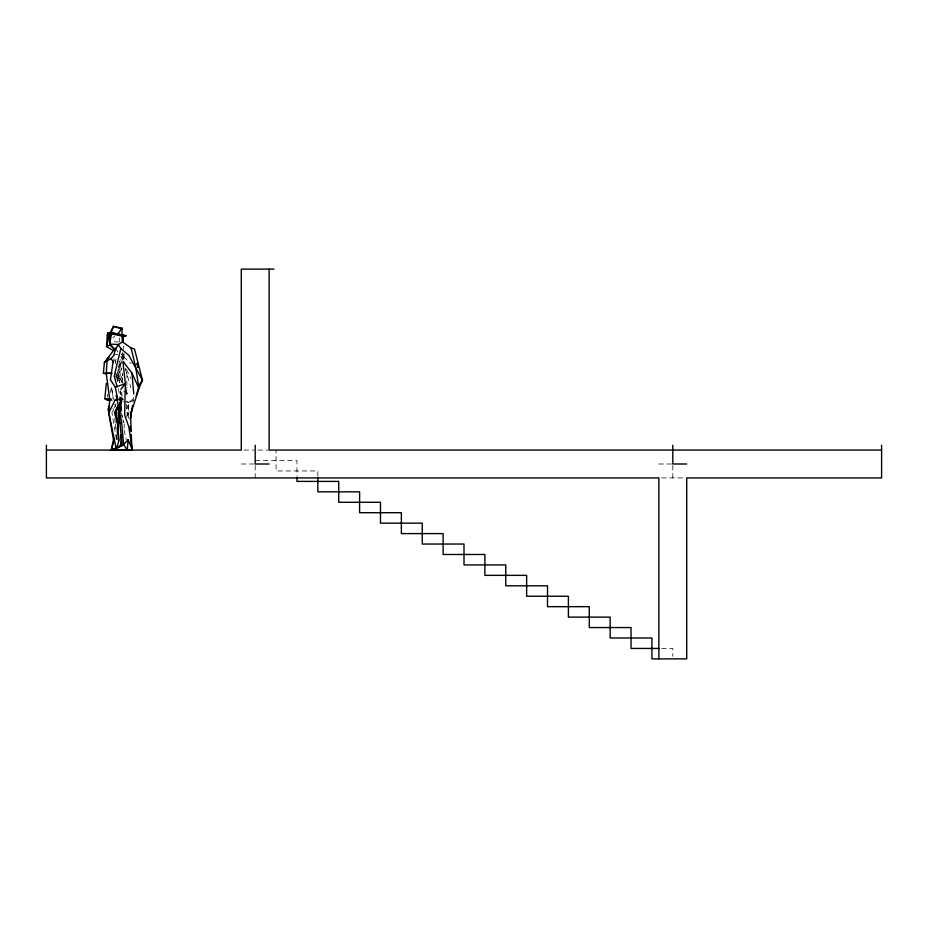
<?xml version="1.0" encoding="UTF-8"?>
<svg xmlns="http://www.w3.org/2000/svg" width="928" height="928" viewBox="0 0 928 928"><rect width="100%" height="100%" fill="white"/><g stroke="black" fill="none" stroke-linecap="round" stroke-linejoin="round"><path stroke-width="0.7" stroke-dasharray="4.64 3.48" d="M126.452 390.862L126.8 394.191L126.846 387.046M126.858 385.619L126.95 374.181L125.767 368.787M117.868 370.017L119.202 380.84L120.338 383.426M124.132 428.063L124.248 423.806M128.319 418.261L128.841 402.439L135.094 397.103M123.726 353.765L123.459 359.345L121.742 353.904L123.702 359.322L120.918 356.19M120.547 413.122L121.696 399.632L118.97 399.945M121.8 382.359L122.821 374.077M126.776 417.113L128.841 402.439L133.412 400.432M115.258 363.753L116.104 358.034M132.971 401.986L134.084 394.852M119.445 406.012L120.211 401.418L128.841 402.439L126.649 408.946M119.422 405.432L120.628 400.548L120.733 412.403M110.119 392.718L111.592 387.533L113.32 399.26L111.592 387.533M122.635 350.03L124.062 346.794L121.928 345.46M127.356 415.802L129.7 410.582M119.236 404.283L122.16 399.771L121.649 387.8M116.278 403.622L111.928 412.647L116.406 439.478M118.506 366.862L123.621 357.094L123.331 354.438M119.642 403.054L120.918 400.652M116.998 379.274L119.202 380.84L120.617 379.042L119.062 363.973M112.845 337.896L114.817 336.064M117.647 399.249L120.153 398.448L123.981 401.047L120.106 401.035M119.84 400.409L122.16 399.771L120.118 391.43M119.155 400.142L121.696 399.632L120.791 410.826L123.9 422.507L122.856 419.792M113.982 354.983L117.798 354.322M109.713 399.411L111.963 399.052L109.69 398.982M110.165 400.618L112.392 400.583M244.064 450.08L253.808 450.08M257.984 450.08L267.728 450.08M255.2 460.52L296.96 460.52L296.96 476.18M241.28 464L253.808 464M658.88 464L671.408 464M661.664 477.92L685.328 477.92M661.664 648.44L672.8 648.44L672.8 656.27M118.807 342.003L114.063 341.701L112.369 339.868M115.501 376.814L120.617 379.042L122.368 382.997M119.689 397.184L125.408 400.467M126.556 401.128L128.841 402.439M123.749 391.187L127.043 393.542L126.428 390.769L127.043 393.542M123.621 357.094L131.358 363.637M113.448 358.742L115.884 361.932M123.018 383.078L115.722 373.346L117.752 381.686M115.652 348.023L118.378 352.884M120.837 356.781L122.136 359.194M118.424 366.954L122.867 375.736L119.445 361.085L121.73 370.11M126.475 369.506L130.802 378.415M120.617 379.042L117.798 372.87L119.202 380.84M116.255 374.657L119.492 382.545M118.088 368.683L123.134 381.42M117.23 372.035L118.192 374.576M112.938 408.343L113.866 410.918M114.805 404.225L115.675 406.661M125.222 368.509L130.906 387.591M120.71 359.646L121.951 363.811M124.097 430.047L126.231 439.605M115.965 374.738L116.464 377.522M118.424 388.693L120.153 398.448M122.38 352.408L123.668 360.203M114.724 418.841L115.176 423.04M115.327 424.444L115.942 430.035M116.557 435.638L117.021 439.837M126.405 390.062L126.8 394.191M119.202 337.873L119.561 341.62M116.731 434.698L117.114 438.932M126.382 404.202L127.333 415.373M120.211 401.418L120.431 405.756M120.512 407.206L120.733 411.545M120.791 390.63L122.032 417.124M107.37 394.249L107.381 397.01M124.074 353.464L124.097 362.802M672.8 465.392L672.8 477.92M317.84 476.18L317.84 470.96L276.08 470.96L276.08 450.08M255.2 465.392L255.2 477.92M122.624 399.121L118.691 399.759L122.635 399.121"/><path stroke-width="1.39" d="M116.51 407.67L116.998 421.66M114.562 450.196L110.397 450.138L120.907 446.24L121.174 434.687M119.26 407.16L118.912 421.567L120.57 423.574M123.331 341.4L123.157 335.959L123.331 341.4L118.285 344.543L115.118 349.879L109.701 344.88L110.026 333.523L112.01 333.906M117.392 433.666L117.717 422.205L115.292 412.774L118.111 406.708M116.162 448.676L108.808 412.751L109.713 399.411L106.244 373.323L107.068 360.864L111 358.626L113.982 354.983L115.316 349.415M121.881 334.764L122.136 328.234L113.46 326.389L110.235 332.688L123.83 335.194L123.018 334.973M120.907 446.24L121.208 442.088M121.51 437.935L121.719 435.174M128.157 439.71L127.217 450.01L113.112 450.022L123.552 444.524L128.157 439.71L132.252 449.697L127.217 450.01L123.552 444.524L121.626 422.217L116.267 395.212L117.264 399.191M106.175 373.822L103.368 373.323L104.388 362.477L114.782 348.812M107.915 400.49L104.829 398.727L106.302 383.357M116.534 448.781L116.824 446.24M110.026 333.523L111.406 333.836L109.701 344.88M113.216 360.888L110.432 379.83L115.292 387.173L117.404 397.834M131.857 409.12L130.291 419.108L132.518 405.768M112.845 448.433L111.128 450.324L113.471 439.872L108.077 409.004L109.539 405.269M116.499 347.513L115.118 349.879L110.107 344.102L118.285 344.543L120.826 348.499L114.225 376.118L117.102 386.64L115.292 387.173M119.12 406.65L118.517 409.097L122.171 445.846M116.719 448.734L118.738 440.835L117.717 422.205M136.138 396.21L139.014 385.978M111.128 450.324L114.573 439.083L113.471 439.872M111.082 332.734L113.46 326.389L122.067 328.953L122.136 328.234L117.694 333.987L111.801 332.816L107.474 333.21M108.808 412.751L115.142 400.038L117.647 399.249M118.738 440.835L117.891 425.824L114.515 412.647L118.355 405.443M107.938 332.943L110.386 332.792M139.374 384.691L142.46 380.225L134.479 348.951L131.103 348.046L122.415 341.864L121.997 336.006L111.406 333.836M120.93 389.331L125.35 383.566L122.89 361.236L131.95 373.044L138.98 388.472L130.57 414.34L131.208 431.659M107.242 359.101L109.121 357.326M119.062 446.67L121.394 445.185M116.974 447.795L121.475 445.069M104.388 362.477L107.068 360.864M110.525 344.659L106.523 346.573L107.288 335.02L110.931 333.43M111.476 335.194L108.982 336.18L106.523 346.573L113.03 350.39M111.801 332.816L124.445 336.377L126.394 335.646L114.341 333.732M117.102 386.64L125.35 383.566L124.654 414.746L128.83 426.903L132.252 449.697M117.114 449.442L113.112 450.022L116 450.08M273.992 269.12L241.28 269.12L241.28 450.08L46.4 450.08M881.6 450.08L269.12 450.08L269.12 269.12M269.12 464L255.2 464L255.2 445.208M686.72 464L672.8 464L672.8 445.208M658.88 648.44L631.04 648.44L631.04 627.56L589.28 627.56L589.28 606.68L547.52 606.68L547.52 585.8L505.76 585.8L505.76 564.92L464 564.92L464 544.04L422.24 544.04L422.24 523.16L380.48 523.16L380.48 502.28L338.72 502.28L338.72 481.4L296.96 481.4L296.96 477.479M103.368 373.323L111.662 373.334M109.69 398.982L104.829 398.727M106.627 373.16L111.847 373.381M115.142 400.038L117.45 400.281M109.713 399.411L105.722 398.924L110.165 400.618M114.515 412.647L115.292 412.774M106.244 373.323L107.254 373.566M121.997 336.006L123.122 336.342M117.786 333.929L124.445 336.377M120.826 348.499L128.853 355.378L142.46 380.225L138.98 388.472L135.616 366.688L131.103 348.046M111 358.626L113.367 361.978M108.321 337.282L107.288 335.02L108.982 336.18L110.014 341.829M136.625 363.544L138.202 367.291M131.95 373.044L133.748 393.843M137.727 363.324L138.017 367.384M117.38 427.251L117.868 434.246M131.312 434.548L131.846 448.978M130.384 426.254L130.43 430.534M881.6 445.208L881.6 477.92L686.72 477.92L686.72 658.88L651.92 658.88L651.92 638L610.16 638L610.16 617.12L568.4 617.12L568.4 596.24L526.64 596.24L526.64 575.36L484.88 575.36L484.88 554.48L443.12 554.48L443.12 533.6L401.36 533.6L401.36 512.72L359.6 512.72L359.6 491.84L317.84 491.84L317.84 477.479M658.88 658.88L658.88 477.92L46.4 477.92L46.4 445.208"/></g></svg>
